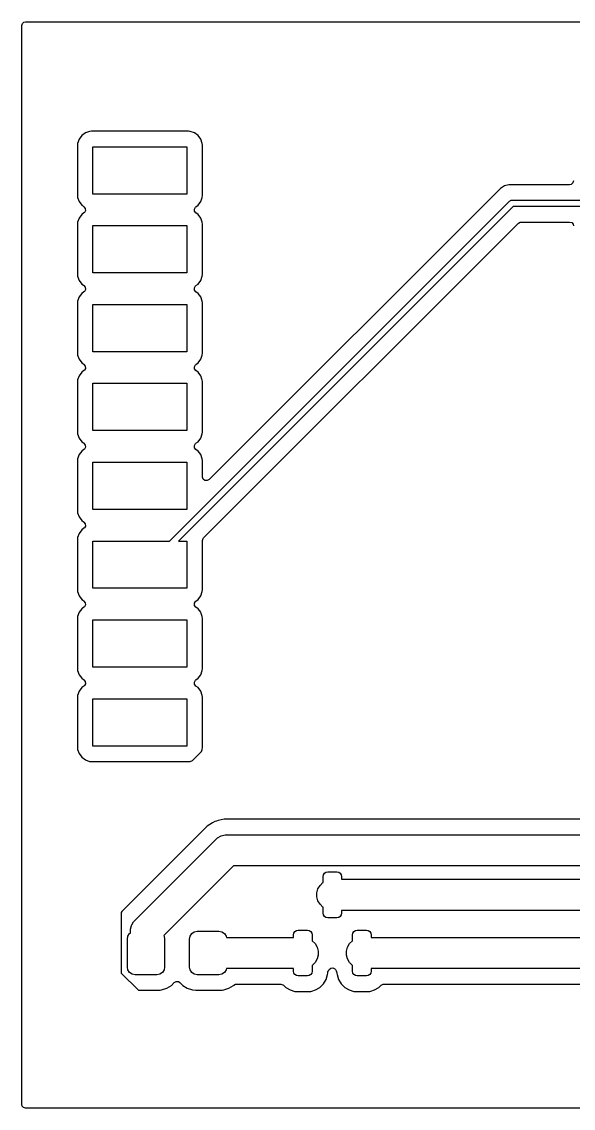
# Model space of a CAD drawing. Header units: millimetres. Extents: x 15 to 57.5, y -50 to -15.
# Drawn here: x 15 to 32.76, y -50 to -15 of the extents above; entities that cross this region are included whole.
import ezdxf

# ---------------------------------------------------------------- set-up
doc = ezdxf.new("R2010")
doc.units = ezdxf.units.MM
doc.layers.add('F.Cu', color=13, linetype='CONTINUOUS', true_color=0xc83434)

msp = doc.modelspace()

# ---------------------------------------------------------------- linework, layer by layer
at = {"layer": 'F.Cu', "linetype": 'CONTINUOUS'}
for p, q in [((15.019685, -15.056961), (15.072489, -15.011206)), ((15.072489, -15.011206), (15.124, -15)), ((15.124, -15), (57.376, -15)), ((15, -15.124), (15.019685, -15.056961)), ((15, -18.979135), (15, -15.124)), ((17.185516, -18.532908), (17.050671, -18.583202)), ((17.245123, -18.526501), (17.185516, -18.532908)), ((17.245129, -18.5265), (17.245123, -18.526501)), ((20.365864, -18.5265), (17.245129, -18.5265)), ((20.365873, -18.5265), (20.365864, -18.5265)), ((20.365881, -18.5265), (20.365873, -18.5265)), ((20.365883, -18.526501), (20.365881, -18.5265)), ((20.425483, -18.532908), (20.365883, -18.526501)), ((20.560328, -18.583202), (20.425482, -18.532908)), ((20.425482, -18.532908), (20.425483, -18.532908)), ((16.849202, -18.784671), (16.798908, -18.919517)), ((16.849206, -18.784664), (16.849202, -18.784671)), ((16.935452, -18.669455), (16.849206, -18.784664)), ((16.935455, -18.669452), (16.935452, -18.669455)), ((17.050664, -18.583206), (16.935455, -18.669452)), ((17.050671, -18.583202), (17.050664, -18.583206)), ((20.560335, -18.583206), (20.560328, -18.583202)), ((20.675544, -18.669452), (20.560335, -18.583206)), ((20.675547, -18.669455), (20.675544, -18.669452)), ((20.761793, -18.784664), (20.675547, -18.669455)), ((20.761795, -18.784668), (20.761793, -18.784664)), ((20.761796, -18.784669), (20.761795, -18.784668)), ((20.812091, -18.919517), (20.761796, -18.784669)), ((15, -49.876), (15, -18.979135)), ((16.792501, -18.979123), (16.7925, -18.979135)), ((16.7925, -18.979135), (16.7925, -20.59887)), ((16.798908, -18.919517), (16.792501, -18.979116)), ((16.792501, -18.979116), (16.792501, -18.979123)), ((17.293, -20.551), (17.293, -19.027)), ((17.293, -19.027), (20.318, -19.027)), ((20.318, -19.027), (20.318, -20.551)), ((20.818499, -18.979128), (20.812091, -18.919517)), ((20.8185, -20.598873), (20.818499, -18.979128)), ((30.546209, -20.291426), (30.40929, -20.370475)), ((30.546214, -20.291423), (30.546209, -20.291426)), ((30.686985, -20.253704), (30.546214, -20.291423)), ((30.698939, -20.2505), (30.686984, -20.253703)), ((30.686984, -20.253703), (30.686985, -20.253704)), ((32.638501, -20.2505), (30.698939, -20.2505)), ((32.690013, -20.239294), (32.638501, -20.2505)), ((32.742816, -20.193539), (32.690013, -20.239294)), ((32.762501, -20.1265), (32.742816, -20.193539)), ((16.7925, -20.59887), (16.792501, -20.598876)), ((16.792501, -20.598876), (16.798908, -20.658483)), ((20.318, -20.551), (17.293, -20.551)), ((20.812091, -20.658483), (20.8185, -20.598873)), ((30.409282, -20.370481), (21.03018, -29.749584)), ((30.40929, -20.370475), (30.409282, -20.370481)), ((16.798908, -20.658483), (16.849202, -20.793328)), ((16.849202, -20.793328), (16.849206, -20.793335)), ((16.849206, -20.793335), (16.935452, -20.908544)), ((16.935452, -20.908544), (16.935453, -20.908544)), ((16.935453, -20.908544), (16.935454, -20.908546)), ((16.935454, -20.908546), (16.942072, -20.9135)), ((16.942072, -20.9135), (17.003832, -20.959734)), ((17.003832, -20.959734), (17.045702, -21.015668)), ((19.760578, -31.727), (30.707289, -20.78029)), ((30.819421, -20.951), (20.043422, -31.727)), ((20.560313, -21.032641), (20.593798, -20.971318)), ((20.593798, -20.971318), (20.607161, -20.959738)), ((20.607161, -20.959738), (20.675546, -20.908546)), ((20.675546, -20.908546), (20.761796, -20.793331)), ((20.761796, -20.793331), (20.812091, -20.658483)), ((30.707289, -20.78029), (30.722442, -20.767853)), ((30.722442, -20.767853), (30.733, -20.763479)), ((30.733, -20.763479), (30.758491, -20.752921)), ((30.758491, -20.752921), (30.778, -20.751)), ((30.778, -20.751), (43.985, -20.751)), ((43.985, -20.951), (30.819421, -20.951)), ((16.849202, -21.324671), (16.798908, -21.459517)), ((16.849206, -21.324664), (16.849202, -21.324671)), ((16.935452, -21.209455), (16.849206, -21.324664)), ((17.003832, -21.158266), (16.935452, -21.209455)), ((17.0172, -21.146682), (17.003832, -21.158266)), ((17.050686, -21.08536), (17.0172, -21.146682)), ((17.045702, -21.015668), (17.050686, -21.08536)), ((20.565297, -21.102333), (20.560313, -21.032641)), ((20.607166, -21.158265), (20.565297, -21.102333)), ((20.675546, -21.209454), (20.607166, -21.158265)), ((20.675548, -21.209456), (20.675546, -21.209454)), ((20.761793, -21.324664), (20.675547, -21.209456)), ((20.675547, -21.209456), (20.675548, -21.209456)), ((20.761795, -21.324668), (20.761793, -21.324664)), ((20.761796, -21.324669), (20.761795, -21.324668)), ((20.812091, -21.459517), (20.761796, -21.324669)), ((16.792501, -21.519123), (16.7925, -21.519135)), ((16.7925, -21.519135), (16.7925, -23.13887)), ((16.798908, -21.459517), (16.792501, -21.519116)), ((16.792501, -21.519116), (16.792501, -21.519123)), ((17.293, -23.091), (17.293, -21.567)), ((17.293, -21.567), (20.318, -21.567)), ((20.318, -21.567), (20.318, -23.091)), ((20.818499, -21.519128), (20.812091, -21.459517)), ((20.8185, -23.138873), (20.818499, -21.519128)), ((20.854813, -31.62342), (30.990416, -21.487819)), ((30.990416, -21.487819), (31.051739, -21.454334)), ((31.051739, -21.454334), (31.078097, -21.4515)), ((31.078097, -21.4515), (32.639, -21.4515)), ((32.639, -21.4515), (32.706039, -21.471185)), ((32.706039, -21.471185), (32.751794, -21.523989)), ((32.751794, -21.523989), (32.763, -21.5755)), ((20.318, -23.091), (17.293, -23.091)), ((16.7925, -23.13887), (16.792501, -23.138876)), ((16.792501, -23.138876), (16.798908, -23.198483)), ((16.798908, -23.198483), (16.849202, -23.333328)), ((16.849202, -23.333328), (16.849206, -23.333335)), ((16.849206, -23.333335), (16.935452, -23.448544)), ((16.935452, -23.448544), (16.935453, -23.448544)), ((16.935453, -23.448544), (16.935454, -23.448546)), ((16.935454, -23.448546), (16.984447, -23.485222)), ((20.607161, -23.499738), (20.675546, -23.448546)), ((20.675546, -23.448546), (20.761796, -23.333331)), ((20.761796, -23.333331), (20.812091, -23.198483)), ((20.812091, -23.198483), (20.8185, -23.138873)), ((16.935452, -23.749455), (16.849206, -23.864664)), ((17.003832, -23.698266), (16.935452, -23.749455)), ((16.984447, -23.485222), (17.003832, -23.499734)), ((17.003832, -23.499734), (17.045702, -23.555668)), ((17.0172, -23.686682), (17.003832, -23.698266)), ((17.050686, -23.62536), (17.0172, -23.686682)), ((17.045702, -23.555668), (17.050686, -23.62536)), ((20.560313, -23.572641), (20.593798, -23.511318)), ((20.565297, -23.642333), (20.560313, -23.572641)), ((20.607166, -23.698265), (20.565297, -23.642333)), ((20.593798, -23.511318), (20.607161, -23.499738)), ((20.675546, -23.749454), (20.607166, -23.698265)), ((20.675548, -23.749456), (20.675546, -23.749454)), ((20.761793, -23.864664), (20.675547, -23.749456)), ((20.675547, -23.749456), (20.675548, -23.749456)), ((16.792501, -24.059123), (16.7925, -24.059135)), ((16.7925, -24.059135), (16.7925, -25.67887)), ((16.798908, -23.999517), (16.792501, -24.059116)), ((16.792501, -24.059116), (16.792501, -24.059123)), ((16.849202, -23.864671), (16.798908, -23.999517)), ((16.849206, -23.864664), (16.849202, -23.864671)), ((17.293, -25.631), (17.293, -24.107)), ((17.293, -24.107), (20.318, -24.107)), ((20.318, -24.107), (20.318, -25.631)), ((20.761795, -23.864668), (20.761793, -23.864664)), ((20.761796, -23.864669), (20.761795, -23.864668)), ((20.812091, -23.999517), (20.761796, -23.864669)), ((20.818499, -24.059128), (20.812091, -23.999517)), ((20.8185, -25.678873), (20.818499, -24.059128)), ((16.7925, -25.67887), (16.792501, -25.678876)), ((16.792501, -25.678876), (16.798908, -25.738483)), ((16.798908, -25.738483), (16.849202, -25.873328)), ((16.849202, -25.873328), (16.849206, -25.873335)), ((16.849206, -25.873335), (16.935452, -25.988544)), ((20.318, -25.631), (17.293, -25.631)), ((20.675546, -25.988546), (20.761796, -25.873331)), ((20.761796, -25.873331), (20.812091, -25.738483)), ((20.812091, -25.738483), (20.8185, -25.678873)), ((16.935452, -25.988544), (16.935453, -25.988544)), ((17.003832, -26.238266), (16.935452, -26.289455)), ((16.935453, -25.988544), (16.935454, -25.988546)), ((16.935454, -25.988546), (16.984447, -26.025222)), ((16.984447, -26.025222), (17.003832, -26.039734)), ((17.003832, -26.039734), (17.045702, -26.095668)), ((17.0172, -26.226682), (17.003832, -26.238266)), ((17.050686, -26.16536), (17.0172, -26.226682)), ((17.045702, -26.095668), (17.050686, -26.16536)), ((20.560313, -26.112641), (20.593798, -26.051318)), ((20.565297, -26.182333), (20.560313, -26.112641)), ((20.607166, -26.238265), (20.565297, -26.182333)), ((20.593798, -26.051318), (20.607161, -26.039738)), ((20.607161, -26.039738), (20.675546, -25.988546)), ((20.675546, -26.289454), (20.607166, -26.238265)), ((16.792501, -26.599123), (16.7925, -26.599135)), ((16.7925, -26.599135), (16.7925, -28.21887)), ((16.798908, -26.539517), (16.792501, -26.599116)), ((16.792501, -26.599116), (16.792501, -26.599123)), ((16.849202, -26.404671), (16.798908, -26.539517)), ((16.849206, -26.404664), (16.849202, -26.404671)), ((16.935452, -26.289455), (16.849206, -26.404664)), ((20.675548, -26.289456), (20.675546, -26.289454)), ((20.761793, -26.404664), (20.675547, -26.289456)), ((20.675547, -26.289456), (20.675548, -26.289456)), ((20.761797, -26.404671), (20.761793, -26.404664)), ((20.803506, -26.5165), (20.761797, -26.404671)), ((20.812091, -26.539517), (20.803506, -26.5165)), ((20.818499, -26.599128), (20.812091, -26.539517)), ((20.8185, -28.218873), (20.818499, -26.599128)), ((17.293, -28.171), (17.293, -26.647)), ((17.293, -26.647), (20.318, -26.647)), ((20.318, -26.647), (20.318, -28.171)), ((16.7925, -28.21887), (16.792501, -28.218876)), ((16.792501, -28.218876), (16.798908, -28.278483)), ((16.798908, -28.278483), (16.849202, -28.413328)), ((20.318, -28.171), (17.293, -28.171)), ((20.761796, -28.413331), (20.812091, -28.278483)), ((20.812091, -28.278483), (20.8185, -28.218873)), ((16.849202, -28.413328), (16.849206, -28.413335)), ((16.849206, -28.413335), (16.935452, -28.528544)), ((16.935452, -28.528544), (16.935453, -28.528544)), ((16.935453, -28.528544), (16.935454, -28.528546)), ((16.935454, -28.528546), (16.984447, -28.565222)), ((16.984447, -28.565222), (17.003832, -28.579734)), ((17.003832, -28.579734), (17.045702, -28.635668)), ((17.045702, -28.635668), (17.050686, -28.70536)), ((20.560313, -28.652641), (20.593798, -28.591318)), ((20.565297, -28.722333), (20.560313, -28.652641)), ((20.593798, -28.591318), (20.607161, -28.579738)), ((20.607161, -28.579738), (20.675546, -28.528546)), ((20.675546, -28.528546), (20.761796, -28.413331)), ((16.849202, -28.944671), (16.798908, -29.079517)), ((16.849206, -28.944664), (16.849202, -28.944671)), ((16.935452, -28.829455), (16.849206, -28.944664)), ((17.003832, -28.778266), (16.935452, -28.829455)), ((17.0172, -28.766682), (17.003832, -28.778266)), ((17.050686, -28.70536), (17.0172, -28.766682)), ((20.607166, -28.778265), (20.565297, -28.722333)), ((20.675546, -28.829454), (20.607166, -28.778265)), ((20.675548, -28.829456), (20.675546, -28.829454)), ((20.761793, -28.944664), (20.675547, -28.829456)), ((20.675547, -28.829456), (20.675548, -28.829456)), ((20.761795, -28.944668), (20.761793, -28.944664)), ((20.761796, -28.944669), (20.761795, -28.944668)), ((20.812091, -29.079517), (20.761796, -28.944669)), ((16.792501, -29.139123), (16.7925, -29.139135)), ((16.7925, -29.139135), (16.7925, -30.75887)), ((16.798908, -29.079517), (16.792501, -29.139116)), ((16.792501, -29.139116), (16.792501, -29.139123)), ((17.293, -30.711), (17.293, -29.187)), ((17.293, -29.187), (20.318, -29.187)), ((20.318, -29.187), (20.318, -30.711)), ((20.818497, -29.139116), (20.812091, -29.079517)), ((20.818498, -29.139123), (20.818497, -29.139116)), ((20.818499, -29.139129), (20.818498, -29.139123)), ((20.818499, -29.661903), (20.818499, -29.139129)), ((20.818815, -29.670749), (20.818499, -29.661903)), ((20.843232, -29.736213), (20.818815, -29.670749)), ((20.899165, -29.778085), (20.843232, -29.736213)), ((21.03018, -29.749584), (20.968857, -29.783069)), ((20.968857, -29.783069), (20.899165, -29.778085)), ((16.7925, -30.75887), (16.792501, -30.758876)), ((16.792501, -30.758876), (16.798908, -30.818483)), ((20.318, -30.711), (17.293, -30.711)), ((16.798908, -30.818483), (16.849202, -30.953328)), ((16.849202, -30.953328), (16.849206, -30.953335)), ((16.849206, -30.953335), (16.935452, -31.068544)), ((16.935452, -31.068544), (16.935453, -31.068544)), ((16.935453, -31.068544), (16.935454, -31.068546)), ((16.935454, -31.068546), (16.984447, -31.105222)), ((16.984447, -31.105222), (17.003832, -31.119734)), ((17.003832, -31.119734), (17.045702, -31.175668)), ((16.849202, -31.484671), (16.798908, -31.619517)), ((16.849206, -31.484664), (16.849202, -31.484671)), ((16.935452, -31.369455), (16.849206, -31.484664)), ((17.003832, -31.318266), (16.935452, -31.369455)), ((17.0172, -31.306682), (17.003832, -31.318266)), ((17.050686, -31.24536), (17.0172, -31.306682)), ((17.045702, -31.175668), (17.050686, -31.24536)), ((16.792501, -31.679123), (16.7925, -31.679135)), ((16.7925, -31.679135), (16.7925, -33.29887)), ((16.794382, -31.661618), (16.792501, -31.679123)), ((16.798908, -31.619517), (16.794382, -31.661618)), ((17.293, -33.251), (17.293, -31.727)), ((17.293, -31.727), (19.760578, -31.727)), ((20.043422, -31.727), (20.318, -31.727)), ((20.318, -31.727), (20.318, -33.251)), ((20.818499, -31.711095), (20.838184, -31.644057)), ((20.8185, -33.298873), (20.818499, -31.711095)), ((20.838184, -31.644057), (20.854813, -31.62342)), ((16.7925, -33.29887), (16.792501, -33.298876)), ((16.792501, -33.298876), (16.798908, -33.358483)), ((16.798908, -33.358483), (16.849202, -33.493328)), ((16.849202, -33.493328), (16.849206, -33.493335)), ((16.849206, -33.493335), (16.935452, -33.608544)), ((20.318, -33.251), (17.293, -33.251)), ((20.675546, -33.608546), (20.761796, -33.493331)), ((20.761796, -33.493331), (20.812091, -33.358483)), ((20.812091, -33.358483), (20.8185, -33.298873)), ((16.935452, -33.909455), (16.849206, -34.024664)), ((16.935452, -33.608544), (16.935453, -33.608544)), ((17.003832, -33.858266), (16.935452, -33.909455)), ((16.935453, -33.608544), (16.935454, -33.608546)), ((16.935454, -33.608546), (16.984447, -33.645222)), ((16.984447, -33.645222), (17.003832, -33.659734)), ((17.003832, -33.659734), (17.045702, -33.715668)), ((17.0172, -33.846682), (17.003832, -33.858266)), ((17.050686, -33.78536), (17.0172, -33.846682)), ((17.045702, -33.715668), (17.050686, -33.78536)), ((20.560313, -33.732641), (20.593798, -33.671318)), ((20.565297, -33.802333), (20.560313, -33.732641)), ((20.607166, -33.858265), (20.565297, -33.802333)), ((20.593798, -33.671318), (20.607161, -33.659738)), ((20.607161, -33.659738), (20.675546, -33.608546)), ((20.675546, -33.909454), (20.607166, -33.858265)), ((20.675548, -33.909456), (20.675546, -33.909454)), ((20.761793, -34.024664), (20.675547, -33.909456)), ((20.675547, -33.909456), (20.675548, -33.909456)), ((16.792501, -34.219123), (16.7925, -34.219135)), ((16.7925, -34.219135), (16.7925, -35.83887)), ((16.798908, -34.159517), (16.792501, -34.219116)), ((16.792501, -34.219116), (16.792501, -34.219123)), ((16.849202, -34.024671), (16.798908, -34.159517)), ((16.849206, -34.024664), (16.849202, -34.024671)), ((17.293, -35.791), (17.293, -34.267)), ((17.293, -34.267), (20.318, -34.267)), ((20.318, -34.267), (20.318, -35.791)), ((20.761797, -34.024671), (20.761793, -34.024664)), ((20.775906, -34.062501), (20.761797, -34.024671)), ((20.812091, -34.159517), (20.775906, -34.062501)), ((20.818499, -34.219128), (20.812091, -34.159517)), ((20.8185, -35.838873), (20.818499, -34.219128)), ((16.7925, -35.83887), (16.792501, -35.838876)), ((16.792501, -35.838876), (16.798908, -35.898483)), ((16.798908, -35.898483), (16.849202, -36.033328)), ((16.849202, -36.033328), (16.849206, -36.033335)), ((16.849206, -36.033335), (16.935452, -36.148544)), ((20.318, -35.791), (17.293, -35.791)), ((20.675546, -36.148546), (20.761796, -36.033331)), ((20.761796, -36.033331), (20.812091, -35.898483)), ((20.812091, -35.898483), (20.8185, -35.838873)), ((16.935452, -36.148544), (16.935453, -36.148544)), ((17.003832, -36.398266), (16.935452, -36.449455)), ((16.935453, -36.148544), (16.935454, -36.148546)), ((16.935454, -36.148546), (16.984447, -36.185222)), ((16.984447, -36.185222), (17.003832, -36.199734)), ((17.003832, -36.199734), (17.045702, -36.255668)), ((17.0172, -36.386682), (17.003832, -36.398266)), ((17.050686, -36.32536), (17.0172, -36.386682)), ((17.045702, -36.255668), (17.050686, -36.32536)), ((20.560313, -36.272641), (20.593798, -36.211318)), ((20.565297, -36.342333), (20.560313, -36.272641)), ((20.607166, -36.398265), (20.565297, -36.342333)), ((20.593798, -36.211318), (20.607161, -36.199738)), ((20.607161, -36.199738), (20.675546, -36.148546)), ((20.675546, -36.449454), (20.607166, -36.398265)), ((16.798908, -36.699517), (16.792501, -36.759116)), ((16.849202, -36.564671), (16.798908, -36.699517)), ((16.849206, -36.564664), (16.849202, -36.564671)), ((16.935452, -36.449455), (16.849206, -36.564664)), ((20.675548, -36.449456), (20.675546, -36.449454)), ((20.761793, -36.564664), (20.675547, -36.449456)), ((20.675547, -36.449456), (20.675548, -36.449456)), ((20.761795, -36.564668), (20.761793, -36.564664)), ((20.761796, -36.564669), (20.761795, -36.564668)), ((20.812091, -36.699517), (20.761796, -36.564669)), ((20.818499, -36.759128), (20.812091, -36.699517)), ((16.792501, -36.759123), (16.7925, -36.759135)), ((16.7925, -36.759135), (16.7925, -38.37887)), ((16.792501, -36.759116), (16.792501, -36.759123)), ((17.293, -38.331), (17.293, -36.807)), ((17.293, -36.807), (20.318, -36.807)), ((20.318, -36.807), (20.318, -38.331)), ((20.8185, -38.378873), (20.818499, -36.759128)), ((16.7925, -38.37887), (16.792501, -38.378876)), ((16.792501, -38.378876), (16.798908, -38.438483)), ((16.798908, -38.438483), (16.849202, -38.573328)), ((20.318, -38.331), (17.293, -38.331)), ((20.786917, -38.505975), (20.812091, -38.438483)), ((20.812091, -38.438483), (20.8185, -38.378873)), ((16.849202, -38.573328), (16.849206, -38.573335)), ((16.849206, -38.573335), (16.935452, -38.688544)), ((16.935452, -38.688544), (16.935455, -38.688547)), ((16.935455, -38.688547), (17.050664, -38.774793)), ((17.050664, -38.774793), (17.050671, -38.774797)), ((17.050671, -38.774797), (17.185517, -38.825091)), ((17.185517, -38.825091), (17.185516, -38.825091)), ((17.185516, -38.825091), (17.192444, -38.825835)), ((17.192444, -38.825835), (17.245127, -38.8315)), ((17.245127, -38.8315), (20.365872, -38.831499)), ((20.365872, -38.831499), (20.425483, -38.825091)), ((20.425483, -38.825091), (20.492975, -38.799917)), ((20.492975, -38.799917), (20.786917, -38.505975)), ((20.974719, -40.910359), (20.90504, -40.980038)), ((21.138579, -40.800871), (20.974719, -40.910359)), ((21.138589, -40.800866), (21.138579, -40.800871)), ((21.221815, -40.766392), (21.138589, -40.800866)), ((21.267334, -40.747538), (21.221815, -40.766392)), ((21.320661, -40.725449), (21.267334, -40.747537)), ((21.267334, -40.747537), (21.267334, -40.747538)), ((21.320667, -40.725447), (21.320661, -40.725449)), ((21.417312, -40.706224), (21.320667, -40.725447)), ((21.513955, -40.687), (21.417312, -40.706224)), ((38.8755, -40.687), (21.513955, -40.687)), ((20.835358, -41.049721), (18.362221, -43.522858)), ((20.835361, -41.049718), (20.835358, -41.049721)), ((20.90504, -40.980038), (20.835361, -41.049718)), ((21.258947, -41.333947), (21.308103, -41.290838)), ((21.308103, -41.290838), (21.308119, -41.290823)), ((21.308119, -41.290823), (21.421158, -41.22556)), ((21.421158, -41.22556), (21.547237, -41.191777)), ((21.547237, -41.191777), (21.547252, -41.191777)), ((21.547252, -41.191777), (21.6125, -41.1875)), ((21.6125, -41.1875), (39.5, -41.1875)), ((18.646447, -43.946447), (21.258947, -41.333947)), ((21.819606, -42.1875), (19.569677, -44.437428)), ((39.555393, -42.1875), (21.819606, -42.1875)), ((24.7, -42.5375), (24.711418, -42.480097)), ((24.7, -42.725793), (24.7, -42.5375)), ((24.711418, -42.480097), (24.743934, -42.431434)), ((24.743934, -42.431434), (24.792597, -42.398918)), ((24.792597, -42.398918), (24.85, -42.3875)), ((24.85, -42.3875), (25.15, -42.3875)), ((25.15, -42.3875), (25.207403, -42.398918)), ((25.207403, -42.398918), (25.256066, -42.431434)), ((25.256066, -42.431434), (25.288582, -42.480097)), ((25.288582, -42.480097), (25.3, -42.5375)), ((25.3, -42.5375), (25.3, -42.625)), ((25.3, -42.625), (41.667894, -42.625)), ((24.504278, -43.059737), (24.53806, -42.933658)), ((24.53806, -42.933658), (24.603323, -42.820619)), ((24.603323, -42.820619), (24.695619, -42.728323)), ((24.695619, -42.728323), (24.7, -42.725793)), ((24.504278, -43.190263), (24.504278, -43.059737)), ((24.53806, -43.316342), (24.504278, -43.190263)), ((24.603323, -43.429381), (24.53806, -43.316342)), ((18.222859, -43.662219), (18.2, -43.69643)), ((18.2, -43.69643), (18.2, -45.643323)), ((18.29726, -43.587819), (18.222859, -43.662219)), ((18.362218, -43.522861), (18.29726, -43.587819)), ((18.362221, -43.522858), (18.362218, -43.522861)), ((24.695619, -43.521677), (24.603323, -43.429381)), ((24.7, -43.524206), (24.695619, -43.521677)), ((24.7, -43.7125), (24.7, -43.524206)), ((24.711418, -43.769903), (24.7, -43.7125)), ((25.3, -43.7125), (25.288582, -43.769903)), ((41.875, -43.625), (25.3, -43.625)), ((25.3, -43.625), (25.3, -43.7125)), ((18.53806, -44.108658), (18.549624, -44.088629)), ((18.549624, -44.088629), (18.603323, -43.995619)), ((18.603323, -43.995619), (18.603338, -43.995603)), ((18.603338, -43.995603), (18.646447, -43.946447)), ((24.743934, -43.818566), (24.711418, -43.769903)), ((24.792597, -43.851082), (24.743934, -43.818566)), ((24.85, -43.8625), (24.792597, -43.851082)), ((25.15, -43.8625), (24.85, -43.8625)), ((25.207403, -43.851082), (25.15, -43.8625)), ((25.256066, -43.818566), (25.207403, -43.851082)), ((25.288582, -43.769903), (25.256066, -43.818566)), ((18.41903, -44.454329), (18.473223, -44.373223)), ((18.473223, -44.373223), (18.5, -44.355331)), ((18.5, -44.3), (18.504277, -44.234752)), ((18.5, -44.355331), (18.5, -44.3)), ((18.504277, -44.234737), (18.53806, -44.108658)), ((18.504277, -44.234752), (18.504277, -44.234737)), ((19.569677, -44.437428), (19.58097, -44.454329)), ((20.41903, -44.454329), (20.473223, -44.373223)), ((20.473223, -44.373223), (20.554329, -44.31903)), ((20.554329, -44.31903), (20.65, -44.3)), ((20.65, -44.3), (21.35, -44.3)), ((21.35, -44.3), (21.445671, -44.31903)), ((21.445671, -44.31903), (21.526777, -44.373223)), ((21.526777, -44.373223), (21.58097, -44.454329)), ((23.75, -44.4125), (23.761418, -44.355097)), ((23.75, -44.5), (23.75, -44.4125)), ((23.761418, -44.355097), (23.793934, -44.306434)), ((23.793934, -44.306434), (23.842597, -44.273918)), ((23.842597, -44.273918), (23.9, -44.2625)), ((23.9, -44.2625), (24.2, -44.2625)), ((24.2, -44.2625), (24.257403, -44.273918)), ((24.257403, -44.273918), (24.306066, -44.306434)), ((24.306066, -44.306434), (24.338582, -44.355097)), ((24.338582, -44.355097), (24.35, -44.4125)), ((24.35, -44.4125), (24.35, -44.600793)), ((25.65, -44.4125), (25.661418, -44.355097)), ((25.65, -44.600793), (25.65, -44.4125)), ((25.661418, -44.355097), (25.693934, -44.306434)), ((25.693934, -44.306434), (25.742597, -44.273918)), ((25.742597, -44.273918), (25.8, -44.2625)), ((25.8, -44.2625), (26.1, -44.2625)), ((26.1, -44.2625), (26.157403, -44.273918)), ((26.157403, -44.273918), (26.206066, -44.306434)), ((26.206066, -44.306434), (26.238582, -44.355097)), ((26.238582, -44.355097), (26.25, -44.4125)), ((26.25, -44.4125), (26.25, -44.5)), ((18.4, -44.55), (18.41903, -44.454329)), ((18.4, -45.45), (18.4, -44.55)), ((19.58097, -44.454329), (19.6, -44.55)), ((19.6, -44.55), (19.6, -45.45)), ((20.4, -44.55), (20.41903, -44.454329)), ((20.4, -45.45), (20.4, -44.55)), ((21.58097, -44.454329), (21.590054, -44.5)), ((21.590054, -44.5), (23.75, -44.5)), ((24.35, -44.600793), (24.354381, -44.603323)), ((24.354381, -44.603323), (24.446677, -44.695619)), ((24.446677, -44.695619), (24.51194, -44.808658)), ((25.48806, -44.808658), (25.553323, -44.695619)), ((25.553323, -44.695619), (25.645619, -44.603323)), ((25.645619, -44.603323), (25.65, -44.600793)), ((26.25, -44.5), (41.48995, -44.5)), ((24.51194, -44.808658), (24.545722, -44.934737)), ((24.545722, -45.065263), (24.51194, -45.191342)), ((24.545722, -44.934737), (24.545722, -45.065263)), ((25.454278, -44.934737), (25.48806, -44.808658)), ((25.454278, -45.065263), (25.454278, -44.934737)), ((25.48806, -45.191342), (25.454278, -45.065263)), ((18.41903, -45.545671), (18.4, -45.45)), ((19.6, -45.45), (19.58097, -45.545671)), ((20.41903, -45.545671), (20.4, -45.45)), ((21.590054, -45.5), (21.58097, -45.545671)), ((23.75, -45.5), (21.590054, -45.5)), ((23.75, -45.5875), (23.75, -45.5)), ((24.354381, -45.396677), (24.35, -45.399206)), ((24.35, -45.399206), (24.35, -45.5875)), ((24.446677, -45.304381), (24.354381, -45.396677)), ((24.51194, -45.191342), (24.446677, -45.304381)), ((24.896898, -45.53338), (24.950511, -45.488575)), ((24.950511, -45.488575), (25.019836, -45.479868)), ((25.019836, -45.479868), (25.082863, -45.510023)), ((25.553323, -45.304381), (25.48806, -45.191342)), ((25.645619, -45.396677), (25.553323, -45.304381)), ((25.65, -45.399206), (25.645619, -45.396677)), ((25.65, -45.5875), (25.65, -45.399206)), ((41.697056, -45.5), (26.25, -45.5)), ((26.25, -45.5), (26.25, -45.5875)), ((18.2, -45.643323), (18.757176, -46.200499)), ((18.473223, -45.626777), (18.41903, -45.545671)), ((18.554329, -45.68097), (18.473223, -45.626777)), ((18.65, -45.7), (18.554329, -45.68097)), ((19.35, -45.7), (18.65, -45.7)), ((19.445671, -45.68097), (19.35, -45.7)), ((19.526777, -45.626777), (19.445671, -45.68097)), ((19.58097, -45.545671), (19.526777, -45.626777)), ((20.473223, -45.626777), (20.41903, -45.545671)), ((20.554329, -45.68097), (20.473223, -45.626777)), ((20.65, -45.7), (20.554329, -45.68097)), ((21.35, -45.7), (20.65, -45.7)), ((21.445671, -45.68097), (21.35, -45.7)), ((21.526777, -45.626777), (21.445671, -45.68097)), ((21.58097, -45.545671), (21.526777, -45.626777)), ((23.761418, -45.644903), (23.75, -45.5875)), ((23.793934, -45.693566), (23.761418, -45.644903)), ((23.842597, -45.726082), (23.793934, -45.693566)), ((23.9, -45.7375), (23.842597, -45.726082)), ((24.2, -45.7375), (23.9, -45.7375)), ((24.257403, -45.726082), (24.2, -45.7375)), ((24.306066, -45.693566), (24.257403, -45.726082)), ((24.338582, -45.644903), (24.306066, -45.693566)), ((24.35, -45.5875), (24.338582, -45.644903)), ((24.718081, -45.989365), (24.801744, -45.847898)), ((24.801744, -45.847898), (24.847598, -45.690069)), ((24.847598, -45.690069), (24.8505, -45.653194)), ((24.8505, -45.640434), (24.855828, -45.622288)), ((24.8505, -45.653194), (24.8505, -45.640434)), ((24.855828, -45.622288), (24.856166, -45.60338)), ((24.856166, -45.60338), (24.869665, -45.575164)), ((24.869665, -45.575164), (24.870185, -45.573395)), ((24.870185, -45.573395), (24.871398, -45.571543)), ((24.871398, -45.571543), (24.896898, -45.53338)), ((25.082863, -45.510023), (25.103102, -45.53338)), ((25.103102, -45.53338), (25.128602, -45.571543)), ((25.128602, -45.571543), (25.14948, -45.63822)), ((25.14948, -45.63822), (25.1495, -45.640434)), ((25.1495, -45.640434), (25.1495, -45.653201)), ((25.1495, -45.653201), (25.152401, -45.690067)), ((25.152401, -45.690067), (25.152402, -45.690073)), ((25.152402, -45.690073), (25.198254, -45.847893)), ((25.198254, -45.847893), (25.198255, -45.847896)), ((25.198255, -45.847896), (25.281917, -45.989362)), ((25.661418, -45.644903), (25.65, -45.5875)), ((25.693934, -45.693566), (25.661418, -45.644903)), ((25.742597, -45.726082), (25.693934, -45.693566)), ((25.8, -45.7375), (25.742597, -45.726082)), ((26.1, -45.7375), (25.8, -45.7375)), ((26.157403, -45.726082), (26.1, -45.7375)), ((26.206066, -45.693566), (26.157403, -45.726082)), ((26.238582, -45.644903), (26.206066, -45.693566)), ((26.25, -45.5875), (26.238582, -45.644903)), ((19.400019, -46.200498), (19.456302, -46.194748)), ((19.456302, -46.194748), (19.502797, -46.189999)), ((19.502797, -46.189999), (19.669334, -46.134814)), ((19.669334, -46.134814), (19.818656, -46.042712)), ((19.818656, -46.042712), (19.912319, -45.949049)), ((19.912319, -45.949049), (19.973642, -45.915564)), ((19.973642, -45.915564), (20.043334, -45.920548)), ((20.043334, -45.920548), (20.087681, -45.949049)), ((20.087681, -45.949049), (20.181344, -46.042712)), ((20.181344, -46.042712), (20.330666, -46.134814)), ((20.330666, -46.134814), (20.497203, -46.189999)), ((20.497203, -46.189999), (20.599991, -46.2005)), ((21.400019, -46.200498), (21.456302, -46.194748)), ((21.456302, -46.194748), (21.502797, -46.189999)), ((21.502797, -46.189999), (21.669334, -46.134814)), ((21.669334, -46.134814), (21.818656, -46.042712)), ((21.818656, -46.042712), (21.824549, -46.036819)), ((21.824549, -46.036819), (21.885872, -46.003334)), ((21.885872, -46.003334), (21.91223, -46.0005)), ((21.91223, -46.0005), (23.341692, -46.0005)), ((23.341692, -46.0005), (23.408731, -46.020185)), ((23.408731, -46.020185), (23.429368, -46.036814)), ((23.429368, -46.036814), (23.498135, -46.105581)), ((23.498135, -46.105581), (23.639602, -46.189244)), ((23.639602, -46.189244), (23.642201, -46.189999)), ((23.642201, -46.189999), (23.797426, -46.235097)), ((24.344191, -46.223005), (24.460398, -46.189244)), ((24.460398, -46.189244), (24.601865, -46.105581)), ((24.601865, -46.105581), (24.718081, -45.989365)), ((25.281917, -45.989362), (25.281923, -45.98937)), ((25.281923, -45.98937), (25.398129, -46.105576)), ((25.398129, -46.105576), (25.398133, -46.105579)), ((25.398133, -46.105579), (25.398135, -46.105581)), ((25.398135, -46.105581), (25.539602, -46.189244)), ((25.539602, -46.189244), (25.542201, -46.189999)), ((25.542201, -46.189999), (25.697426, -46.235097)), ((26.244191, -46.223005), (26.360398, -46.189244)), ((26.360398, -46.189244), (26.501865, -46.105581)), ((26.501865, -46.105581), (26.570628, -46.036817)), ((26.570628, -46.036817), (26.631949, -46.003334)), ((26.631949, -46.003334), (26.658308, -46.0005)), ((26.658308, -46.0005), (41.686506, -46.0005)), ((18.757176, -46.200499), (19.400008, -46.200499)), ((19.400008, -46.200499), (19.400016, -46.200498)), ((19.400016, -46.200498), (19.400019, -46.200498)), ((20.599991, -46.2005), (21.400008, -46.200499)), ((21.400008, -46.200499), (21.400016, -46.200498)), ((21.400016, -46.200498), (21.400019, -46.200498)), ((23.797426, -46.235097), (23.797429, -46.235097)), ((23.797429, -46.235097), (23.797431, -46.235098)), ((23.797431, -46.235098), (23.834306, -46.238)), ((23.834306, -46.238), (23.834314, -46.238)), ((23.834314, -46.238), (24.265686, -46.238)), ((24.265686, -46.238), (24.265694, -46.238)), ((24.265694, -46.238), (24.302569, -46.235098)), ((24.302569, -46.235098), (24.302571, -46.235097)), ((24.302571, -46.235097), (24.302573, -46.235097)), ((24.302573, -46.235097), (24.344191, -46.223005)), ((25.697426, -46.235097), (25.697429, -46.235097)), ((25.697429, -46.235097), (25.697431, -46.235098)), ((25.697431, -46.235098), (25.734306, -46.238)), ((25.734306, -46.238), (25.734314, -46.238)), ((25.734314, -46.238), (26.165686, -46.238)), ((26.165686, -46.238), (26.165694, -46.238)), ((26.165694, -46.238), (26.202569, -46.235098)), ((26.202569, -46.235098), (26.202571, -46.235097)), ((26.202571, -46.235097), (26.202573, -46.235097)), ((26.202573, -46.235097), (26.244191, -46.223005)), ((15.011206, -49.927511), (15, -49.876)), ((15.056961, -49.980315), (15.011206, -49.927511)), ((15.124, -50), (15.056961, -49.980315)), ((57.376, -50), (15.124, -50))]:
    msp.add_line(p, q, dxfattribs=at)

doc.saveas('drawing.dxf')
